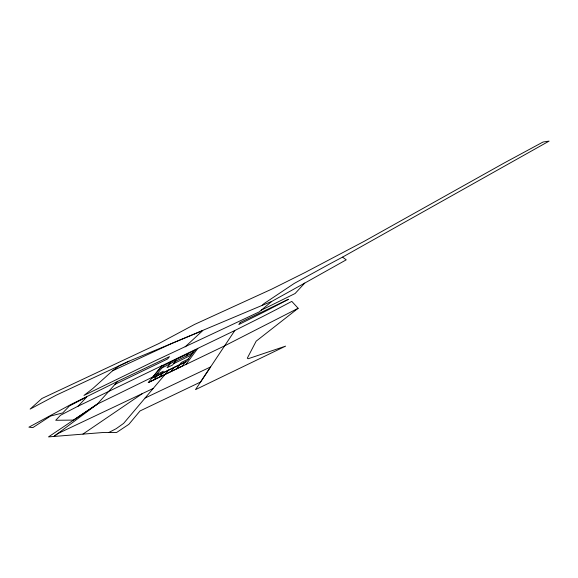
<?xml version="1.0" encoding="UTF-8"?>
<svg xmlns="http://www.w3.org/2000/svg" width="578" height="578" viewBox="0 0 578 578"><rect width="100%" height="100%" fill="white"/><g stroke="black" fill="none" stroke-linecap="round" stroke-linejoin="round"><path stroke-width="0.87" d="M234.812 330.515L195.494 389.644L285.604 346.135L248.135 358.757L247.326 358.15L256.162 341.165L298.147 308.284L291.803 301.391L277.996 308.652A251.242 33.004 -28.6 0 1 261.408 317.192L234.812 330.515L77.351 406.551L60.546 415.235L55.726 420.285L73.529 420.083L97.292 404.13L152.852 376.979L162.266 365.469L148.264 382.585L224.459 345.933L298.147 308.284M185.87 364.494L197.871 348.31M192.221 353.064L190.379 355.477L173.667 363.656M179.368 365L181.34 362.449L188.305 359.046M186.405 355.918L188.291 353.483M176.615 368.757L179.903 364.516M170.907 371.546L174.253 367.276M165.221 374.32L168.617 370.028M159.55 377.08L163.003 372.774M161.334 373.807L163.415 371.213L156.559 374.566M170.741 362.088L168.754 364.566L161.999 367.875M153.9 379.84L157.404 375.505M164.976 374.544L123.62 423.385L116.214 428.666L108.859 432.474L103.31 432.489L48.494 436.896L97.292 404.13L117.753 381.314L169.506 356.612L167.577 358.974L115.022 384.363M304.736 283.09L271.696 301.456L259.204 311.91L155.056 360.817L83.969 395.417L92.726 388.611L112.515 370.816L172.179 343.274L262.224 305.35L263.871 303.703L294.216 283.444L329.713 263.951L342.508 257.138L346.244 259.825L304.736 283.09L295.098 293.516L261.234 310.213M78.146 406.161L86.808 396.905L69.418 405.944L62.764 412.916L50.589 416.03L32.874 427.597L28.9 427.171L70.733 404.586L117.753 381.314M185.141 346.843L202.762 330.58L129.01 361.185L56.369 395.114L30.121 409.087L41.956 398.466L158.885 343.534L194.627 324.403L271.501 289.246L305.198 272.433L364.27 241.279L504.139 163.025L543.038 142.022L549.1 141.104L342.508 257.138M97.292 404.13L53.92 436.448L57.648 433.673L153.192 388.459M112.515 370.816L119.09 365.939L129.017 361.185M82.95 434.064L142.578 393.481M175.611 361.207L193.254 352.558M151.826 378.229L185.574 361.741L182.345 365.968L148.264 382.585M145.107 398.004L210.529 366.958L200.537 382.036L140.035 410.944L128.872 424.324L116.612 432.474L108.859 432.474M262.224 305.35L271.696 301.456M240.217 322.452L238.815 324.547L263.611 312.192A234.581 30.692 -28.6 0 0 281.847 302.771L288.458 299.288L240.217 322.452M195.104 350.138L186.369 361.575L154.434 377.174L164.029 365.383L195.104 350.138M175.849 360.903L172.605 365L167.049 367.716L170.351 363.598L175.849 360.903"/></g></svg>
